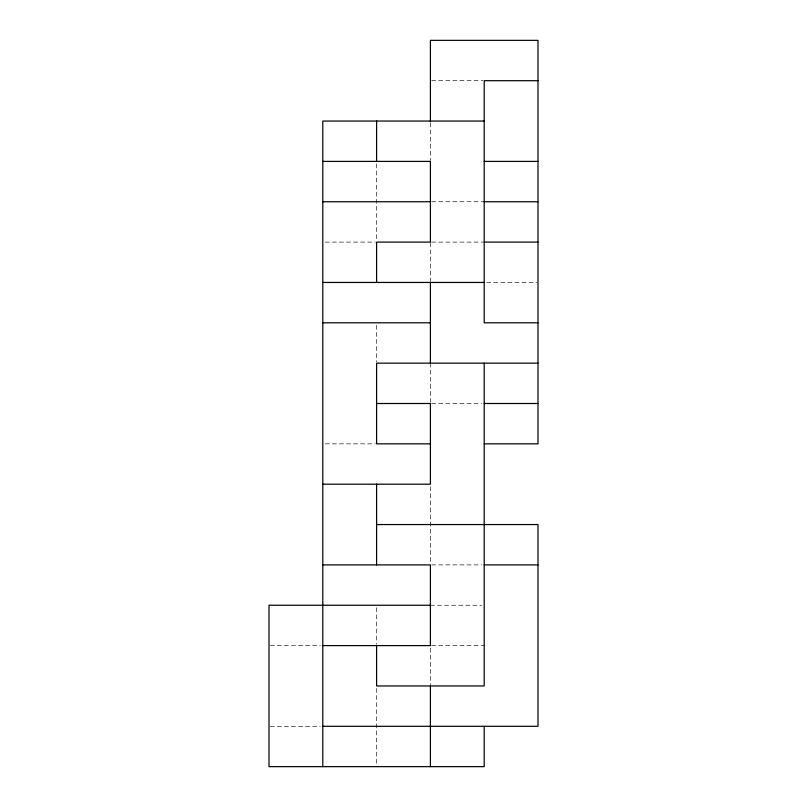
<?xml version="1.0" encoding="UTF-8"?>
<svg xmlns="http://www.w3.org/2000/svg" width="807" height="807" viewBox="0 0 807 807"><rect width="100%" height="100%" fill="white"/><g stroke="black" fill="none" stroke-linecap="round" stroke-linejoin="round"><path stroke-width="0.61" stroke-dasharray="4.04 3.03" d="M431.654 80.7L482.949 80.7M431.654 201.75L484.2 201.75M325.302 242.1L375.346 242.1M431.654 242.1L482.949 242.1M486.702 282.45L536.746 282.45M431.654 403.5L481.698 403.5M325.302 443.85L375.346 443.85M431.654 564.9L481.698 564.9M430.403 605.25L481.698 605.25M270.254 645.6L320.298 645.6M431.654 645.6L484.2 645.6M270.254 726.3L320.298 726.3M430.403 122.926L430.403 160.462M430.403 242.725L430.403 281.512M430.403 363.15L430.403 402.239M430.403 486.722L430.403 563.639M430.403 648.122L430.403 684.689M376.597 163.922L376.597 239.578M376.597 325.322L376.597 361.889M376.597 607.772L376.597 644.339M376.597 688.472L376.597 766.65"/><path stroke-width="1.21" d="M537.997 80.7L484.2 80.7L484.2 322.8L537.997 322.8M484.2 121.05L322.8 121.05L322.8 766.65M322.8 161.4L430.403 161.4L430.403 242.1L376.597 242.1L376.597 282.45M484.2 161.4L537.997 161.4M322.8 201.75L430.403 201.75M484.2 201.75L537.997 201.75M484.2 242.1L537.997 242.1M322.8 282.45L484.2 282.45M322.8 322.8L430.403 322.8M537.997 363.15L376.597 363.15L376.597 443.85L430.403 443.85M376.597 403.5L430.403 403.5L430.403 484.2L322.8 484.2M484.2 403.5L537.997 403.5M484.2 443.85L537.997 443.85L537.997 40.35L430.403 40.35L430.403 121.675M376.597 524.55L537.997 524.55L537.997 726.3L322.8 726.3M322.8 564.9L430.403 564.9L430.403 645.6L322.8 645.6M484.2 564.9L537.997 564.9M430.403 605.25L269.003 605.25L269.003 766.65L484.2 766.65L484.2 726.3M484.2 363.15L484.2 685.95L376.597 685.95L376.597 645.6M430.403 282.45L430.403 363.15M430.403 685.95L430.403 766.65M376.597 121.05L376.597 161.4M376.597 484.2L376.597 564.9"/></g></svg>
